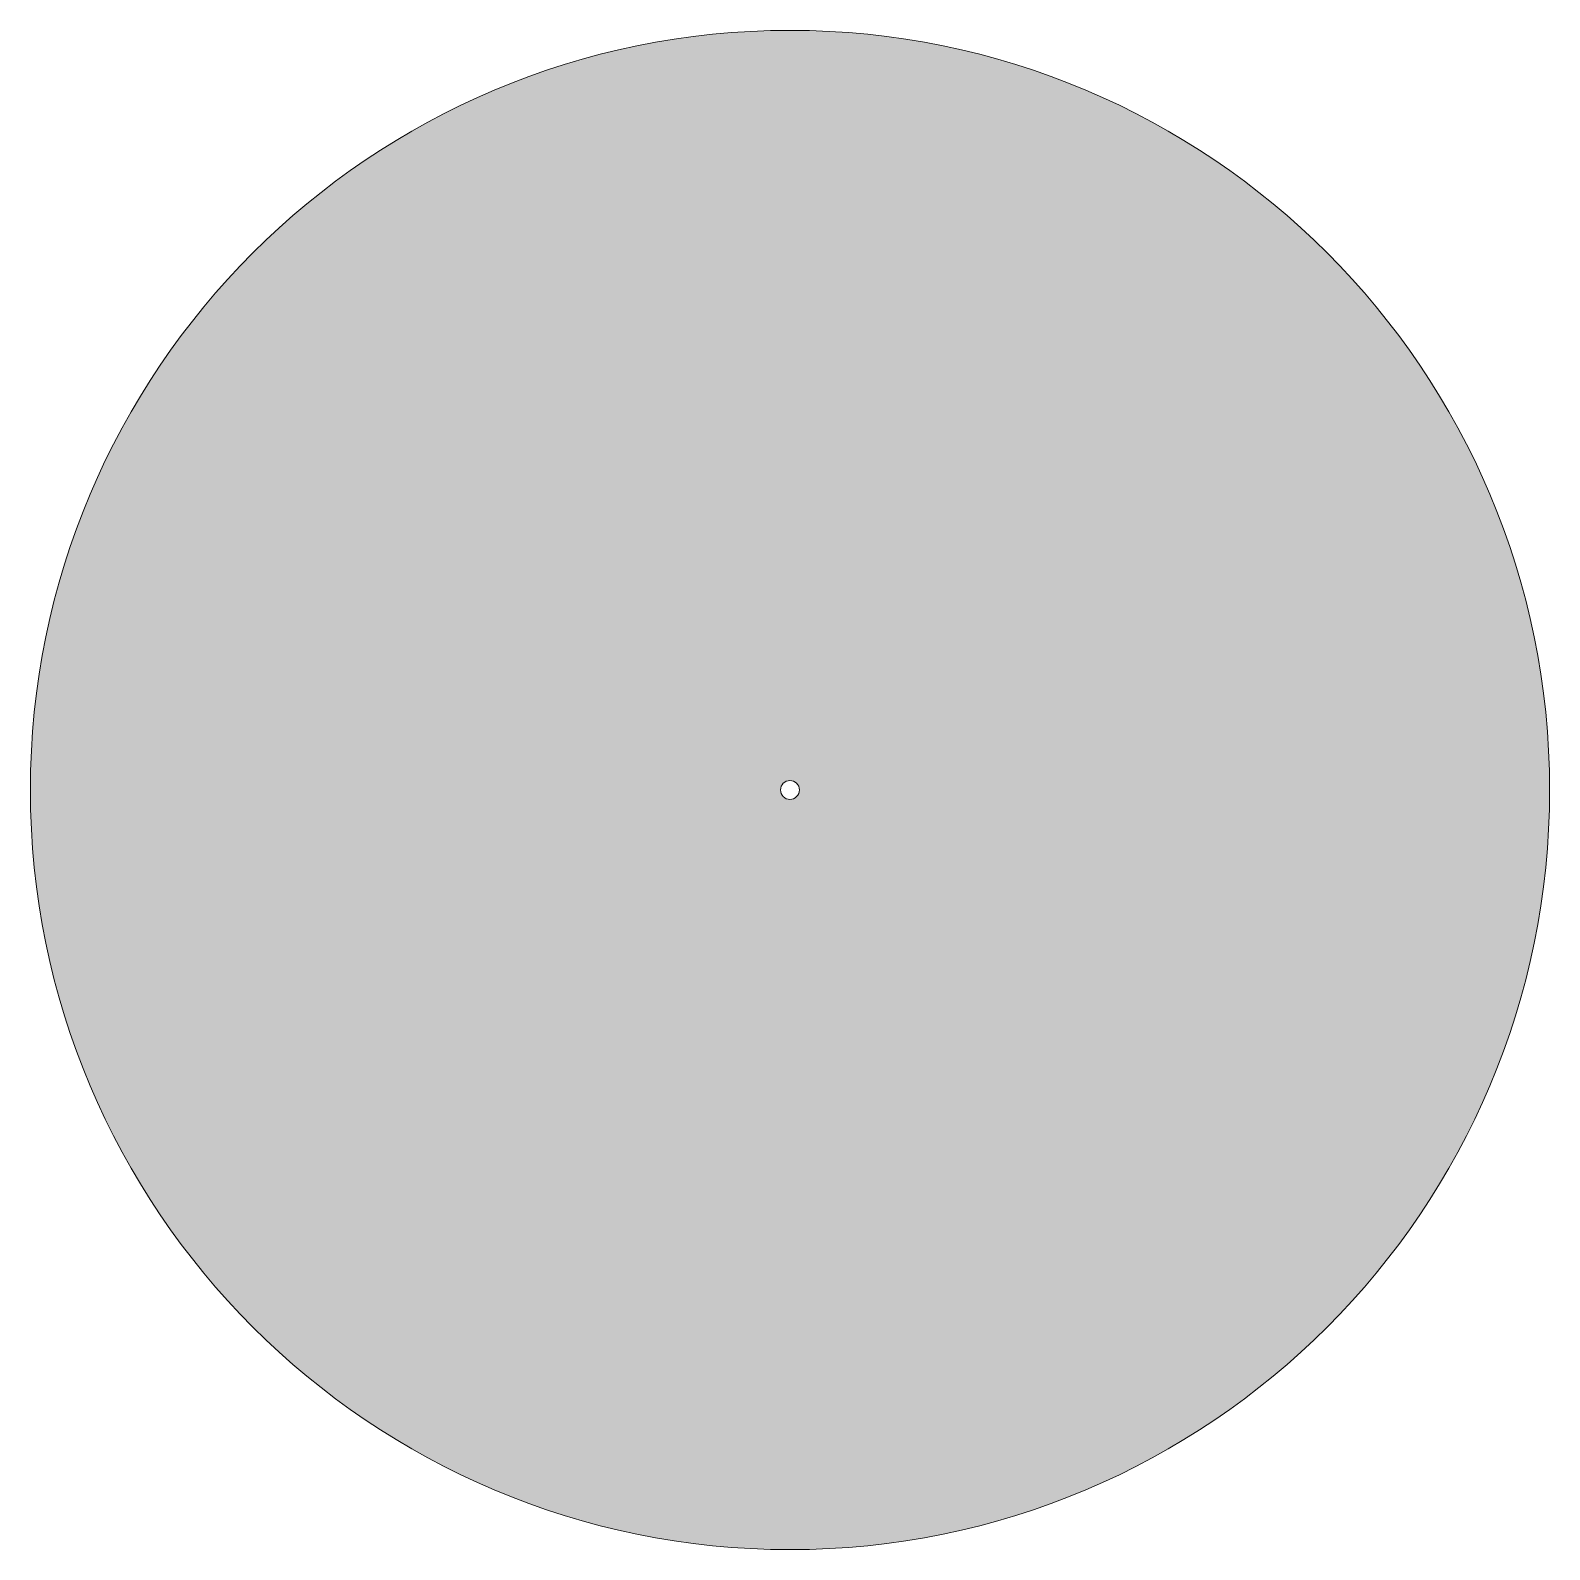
# Model space of a CAD drawing. Header units: millimetres. Extents: x -247 to 1827, y -473 to -7.
# Drawn here: x 1426.8 to 1826.8, y -414.3 to -14.3 of the extents above; entities that cross this region are included whole.
import ezdxf

# ---------------------------------------------------------------- set-up
doc = ezdxf.new("R2010")
doc.units = ezdxf.units.MM
doc.header["$MEASUREMENT"] = 0
doc.layers.add('Layer 2', color=7, linetype='Continuous')

msp = doc.modelspace()

# ---------------------------------------------------------------- hatches: boundary and pattern name
at = {"layer": 'Layer 2'}
h = msp.add_hatch(color=1, dxfattribs=at)
h.dxf.hatch_style = 2
edge = h.paths.add_edge_path()
edge.add_spline(control_points=[(1626.81, -14.31), (1516.35, -14.31), (1426.81, -103.85), (1426.81, -214.31), (1426.81, -324.77), (1516.35, -414.31), (1626.81, -414.31), (1737.27, -414.31), (1826.81, -324.77), (1826.81, -214.31), (1826.81, -103.85), (1737.27, -14.31), (1626.81, -14.31)], knot_values=[0, 0, 0, 0, 1, 1, 1, 2, 2, 2, 3, 3, 3, 4, 4, 4, 4], degree=3, periodic=1)
edge = h.paths.add_edge_path()
edge.add_spline(control_points=[(1626.8, -216.79), (1625.42, -216.79), (1624.31, -215.68), (1624.31, -214.3), (1624.31, -212.93), (1625.42, -211.81), (1626.8, -211.81), (1628.17, -211.81), (1629.29, -212.93), (1629.29, -214.3), (1629.29, -215.68), (1628.17, -216.79), (1626.8, -216.79)], knot_values=[0, 0, 0, 0, 1, 1, 1, 2, 2, 2, 3, 3, 3, 4, 4, 4, 4], degree=3, periodic=1)

# ---------------------------------------------------------------- linework, layer by layer
at = {"layer": 'Layer 2', "lineweight": 0}
for points in [[(1626.81, -14.31), (1516.35, -14.31), (1426.81, -103.85), (1426.81, -214.31), (1426.81, -324.77), (1516.35, -414.31), (1626.81, -414.31), (1737.27, -414.31), (1826.81, -324.77), (1826.81, -214.31), (1826.81, -103.85), (1737.27, -14.31), (1626.81, -14.31)], [(1626.8, -216.79), (1625.42, -216.79), (1624.31, -215.68), (1624.31, -214.3), (1624.31, -212.93), (1625.42, -211.81), (1626.8, -211.81), (1628.17, -211.81), (1629.29, -212.93), (1629.29, -214.3), (1629.29, -215.68), (1628.17, -216.79), (1626.8, -216.79)]]:
    msp.add_open_spline(points, degree=3, knots=[0, 0, 0, 0, 1, 1, 1, 2, 2, 2, 3, 3, 3, 4, 4, 4, 4], dxfattribs=at)

doc.saveas('drawing.dxf')
